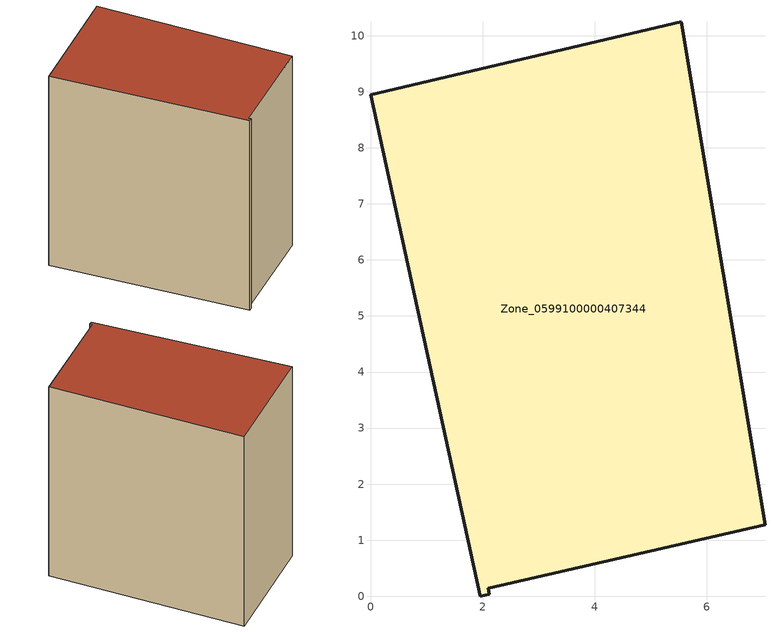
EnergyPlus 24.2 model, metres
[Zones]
Zone_0599100000407344
 floor ground (C_G): 0,8.95 5.54,10.25 7.04,1.27 2.1,0.14 2.12,0.04 1.96,0 z0
 wall outside (C_F): 2.1,0.14 7.04,1.27 5.54,10.25 0,8.95 1.96,0 2.12,0.04 2.1,0.14 z0:9.66
 roof outside (C_R): 0,8.95 1.96,0 2.12,0.04 2.1,0.14 7.04,1.27 5.54,10.25 z9.66
[BUILDING]
Pand.0599100000407344: North Axis=0; Terrain=City; Loads Convergence Tolerance Value=0.04; Temperature Convergence Tolerance Value=0.4; Solar Distribution=FullExterior; Maximum Number of Warmup Days=25; Minimum Number of Warmup Days=1
[Site:Location]
Rotterdam.The.Hague.AP_ZH_NLD Design_Conditions: Latitude=51.96; Longitude=4.45; Time Zone=1; Elevation=-4.5
[SITE:GROUNDTEMPERATURE:BUILDINGSURFACE]
18, 18, 18, 18, 18, 18, 18, 18, 18, 18, 18, 18
[MATERIAL] Thermal Absorptance=0.9; Solar Absorptance=0.7; Visible Absorptance=0.7
Name | Roughness | Thickness | Conductivity | Density | Specific Heat
G.TI.1992-2005 | MediumSmooth | 0.15 | 0.06 | 540 | 1210
F.TI.1992-2005 | Rough | 0.3 | 0.12 | 1920 | 840
R.TI.1992-2005 | MediumRough | 0.2 | 0.08 | 1500 | 1000
[CONSTRUCTION]
C_G: G.TI.1992-2005
C_F: F.TI.1992-2005
C_R: R.TI.1992-2005
[ZONE]
Zone_0599100000407344: Type=1; Multiplier=1; Ceiling Height=Autocalculate; Volume=Autocalculate; Floor Area=autocalculate; Part of Total Floor Area=Yes
[ZONEINFILTRATION:DESIGNFLOWRATE]
Infil_Zone_0599100000407344: Zone or ZoneList or Space or SpaceList=Zone_0599100000407344; Schedule=AlwaysOn; Design Flow Rate Calculation Method=Flow/Area; Flow Rate per Floor Area=0.0015; Constant Term Coefficient=1; Temperature Term Coefficient=0; Velocity Term Coefficient=0; Velocity Squared Term Coefficient=0
[HVACTEMPLATE:ZONE:IDEALLOADSAIRSYSTEM]
Zone_0599100000407344: Maximum Heating Supply Air Temperature=50; Minimum Cooling Supply Air Temperature=13; Maximum Heating Supply Air Humidity Ratio=0.0156; Minimum Cooling Supply Air Humidity Ratio=0.0077; Heating Limit=NoLimit; Cooling Limit=NoLimit; Dehumidification Control Type=ConstantSensibleHeatRatio; Cooling Sensible Heat Ratio=0.7; Dehumidification Setpoint=60; Humidification Control Type=None; Humidification Setpoint=30; Outdoor Air Method=None; Outdoor Air Flow Rate per Person=0.00944; Outdoor Air Flow Rate per Zone Floor Area=0; Outdoor Air Flow Rate per Zone=0; Demand Controlled Ventilation Type=None; Outdoor Air Economizer Type=NoEconomizer; Heat Recovery Type=None; Sensible Heat Recovery Effectiveness=0.7; Latent Heat Recovery Effectiveness=0.65
[ZONECONTROL:THERMOSTAT]
ThermostatControl_Zone_0599100000407344: Zone or ZoneList=Zone_0599100000407344; Control Type Schedule=DualSetpointControlType; Control 1=Thermostat_Zone_0599100000407344; Temperature Difference Between Cutout And Setpoint=0
[THERMOSTATSETPOINT:DUALSETPOINT]
Thermostat_Zone_0599100000407344: Heating Setpoint Temperature Schedule=HeatingSetpoint_Zone_0599100000407344; Cooling Setpoint Temperature Schedule=CoolingSetpoint_Zone_0599100000407344
[SCHEDULE:COMPACT]
HeatingSetpoint_Zone_0599100000407344: Through: 12/31, For: AllDays, Until: 24:00, 21
CoolingSetpoint_Zone_0599100000407344: Through: 12/31, For: AllDays, Until: 24:00, 24
DualSetpointControlType: Through: 12/31, For: AllDays, Until: 24:00, 4
AlwaysOn: Through: 12/31, For: AllDays, Until: 24:00, 1
